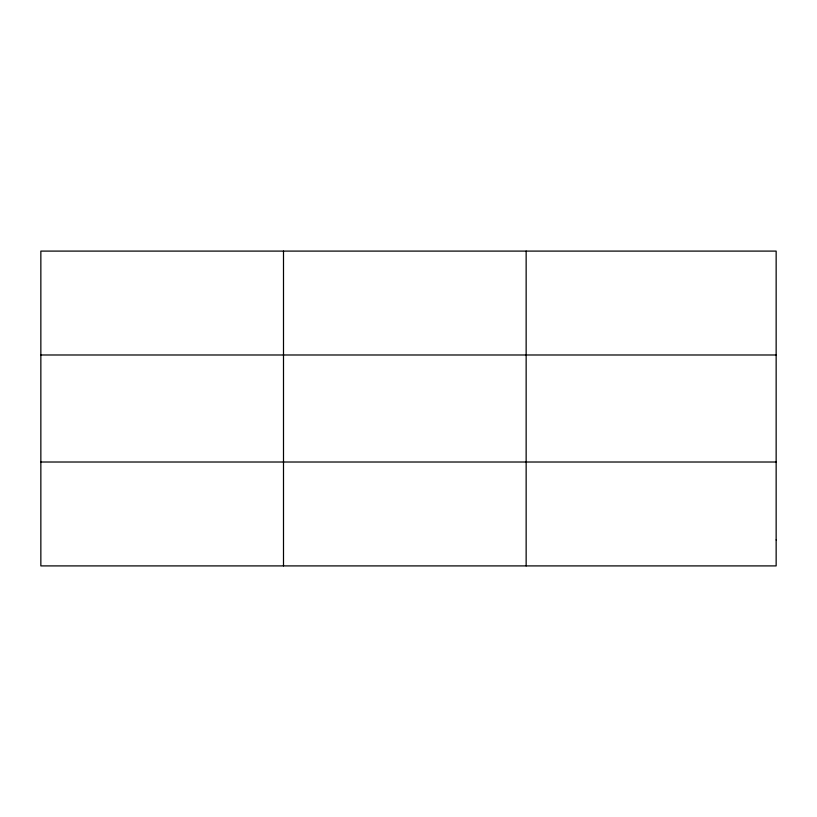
<?xml version="1.0" encoding="UTF-8"?>
<svg xmlns="http://www.w3.org/2000/svg" width="817" height="817" viewBox="0 0 817 817"><rect width="100%" height="100%" fill="white"/><g stroke="black" fill="none" stroke-linecap="round" stroke-linejoin="round"><path stroke-width="1.23" d="M283.499 251.095L283.499 565.905M526.148 251.095L526.148 565.905M40.85 354.987L776.15 354.987M40.85 462.013L776.15 462.013M776.15 539.925L776.15 565.905L40.85 565.905L40.85 251.095L776.15 251.095L776.15 539.925"/></g></svg>
